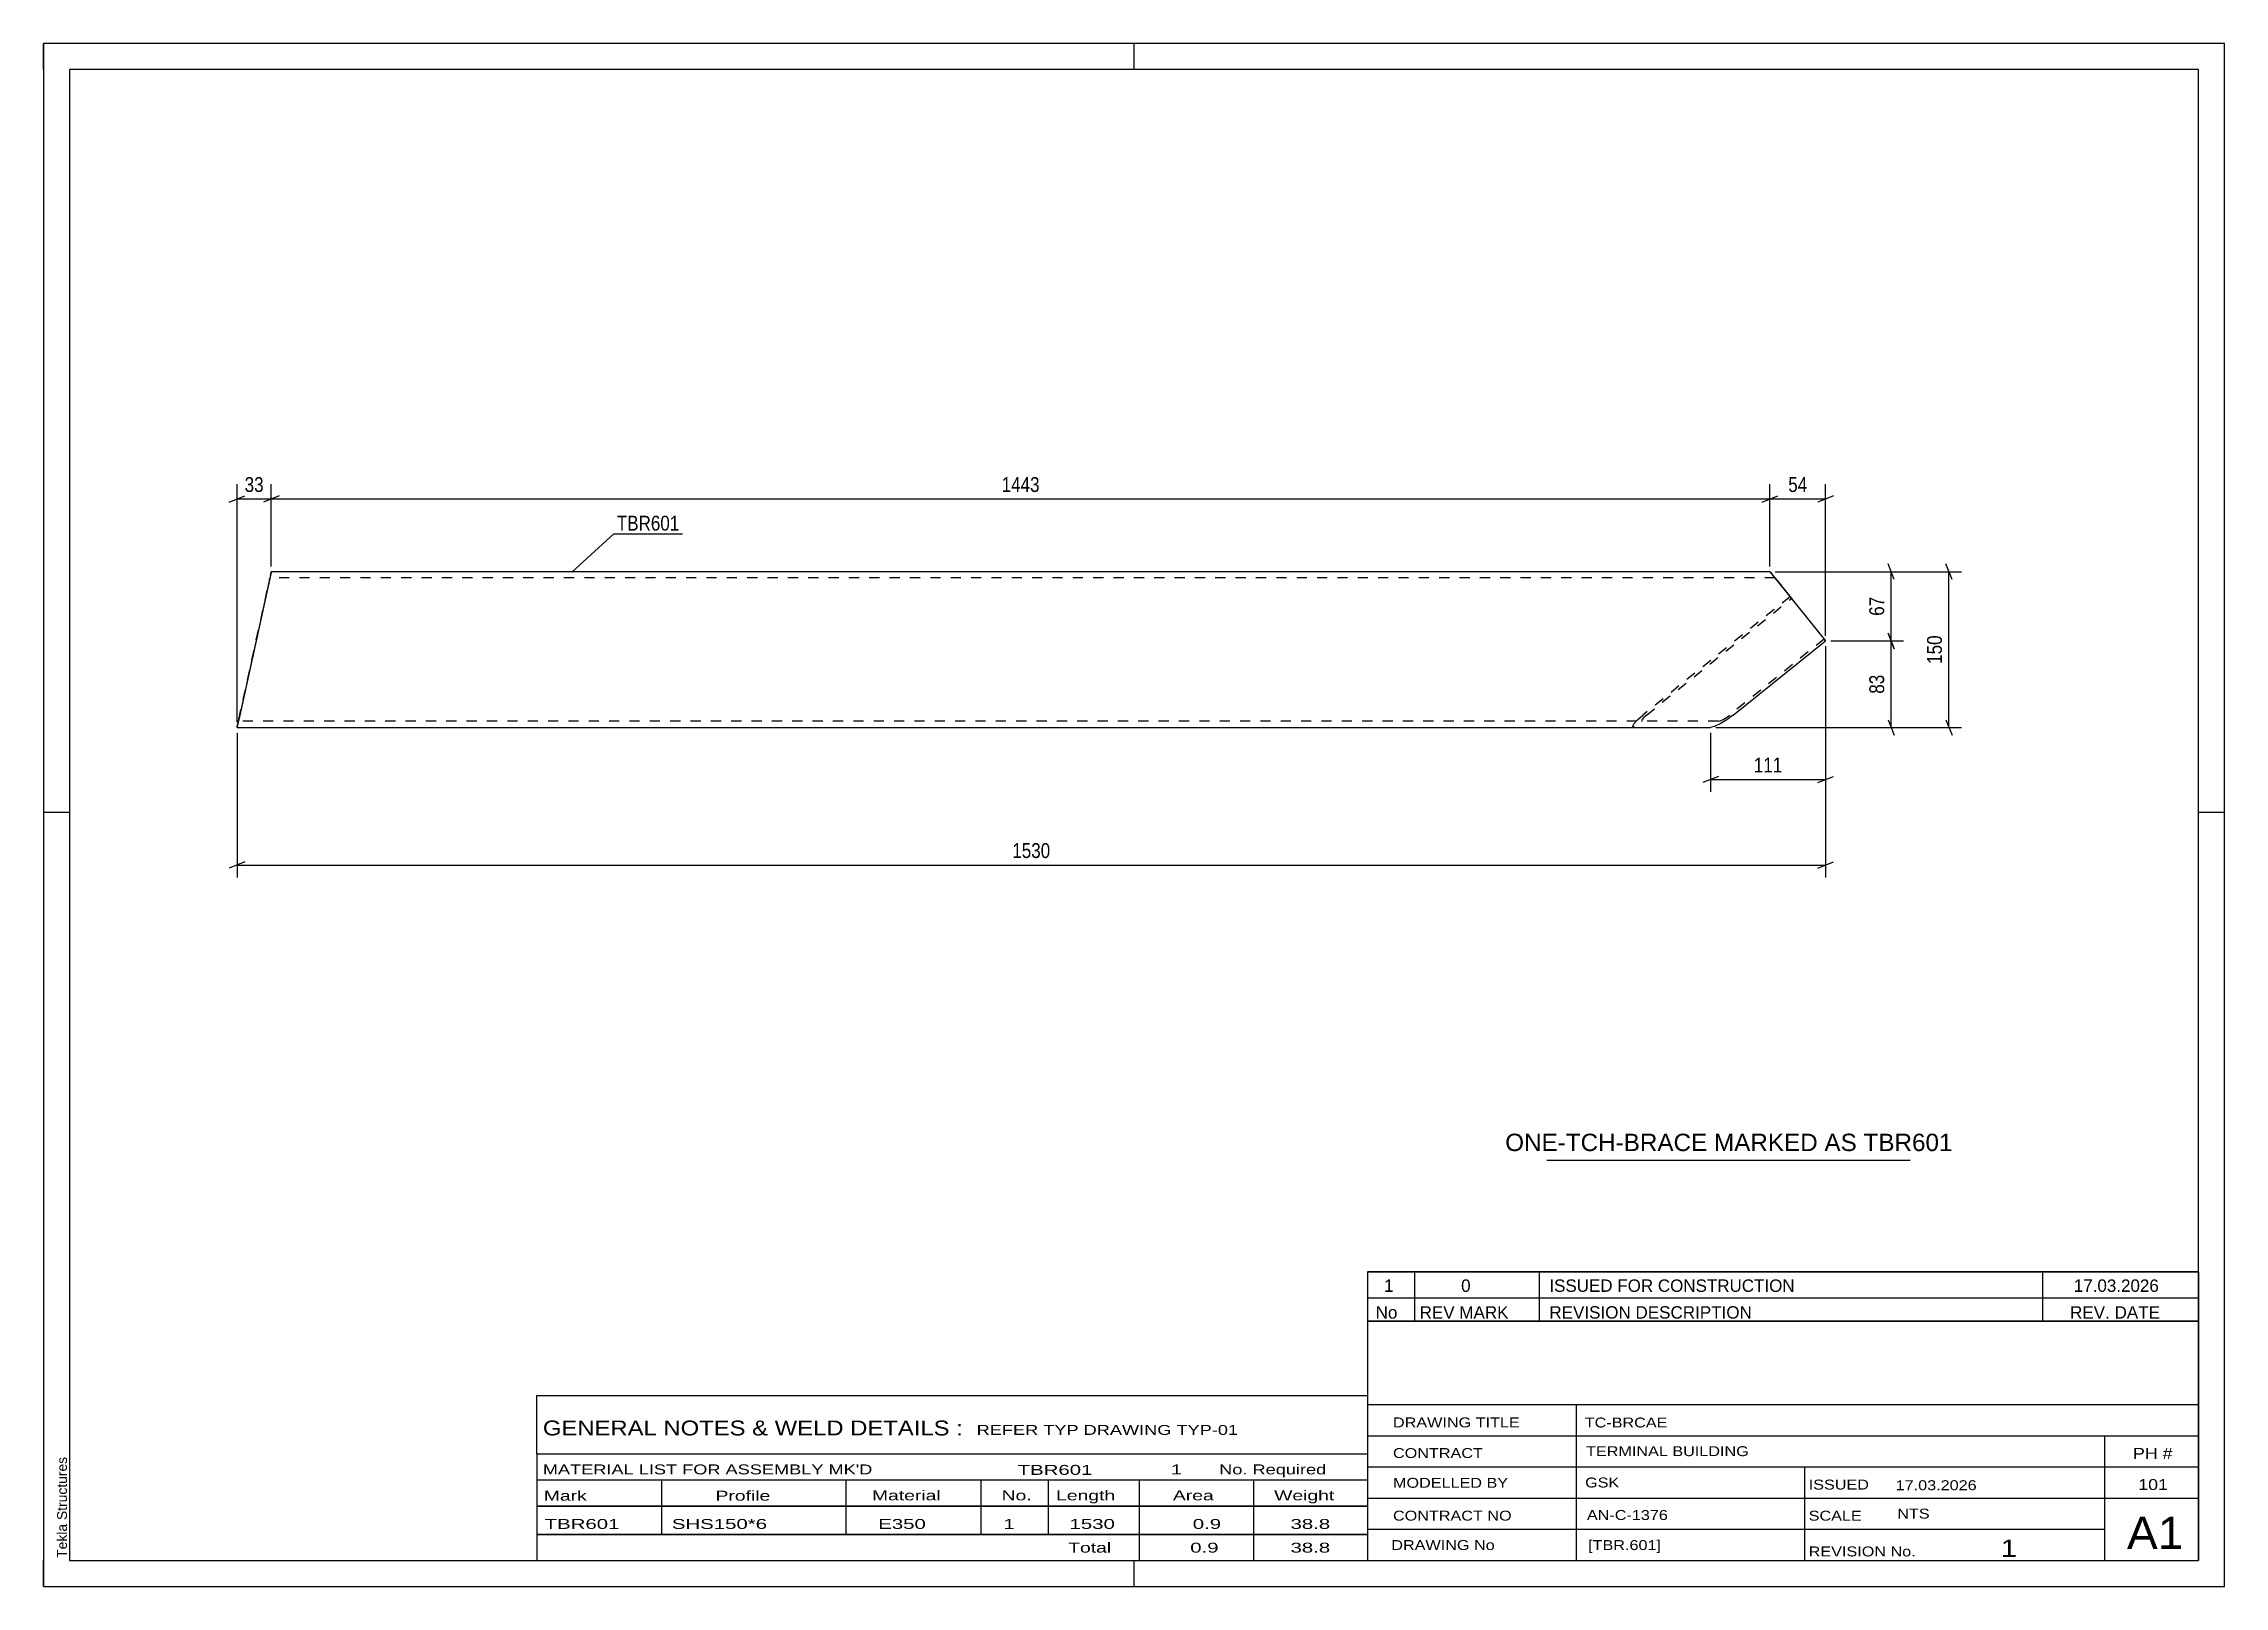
# Model space of a CAD drawing. Header units: millimetres. Extents: x 0 to 420, y 0 to 297.
import ezdxf

# ---------------------------------------------------------------- set-up
doc = ezdxf.new("R2010")
doc.units = ezdxf.units.MM
doc.linetypes.add('DXK_LINE_DOT2', pattern=[3.9198, 1.9599, -1.9599])
doc.styles.add('Arial', font='ARIAL.TTF', dxfattribs={"height": 0.2})
doc.styles.add('Arial Narrow', font='ARIALN.TTF', dxfattribs={"height": 0.2})

# ---------------------------------------------------------------- blocks, each defined once
blk = doc.blocks.new('Unknown-585400127-1162')
at = {"color": 5, "linetype": 'Continuous'}
for p, q in [((420, 297), (0, 297)), ((0, 297), (0, 0)), ((0, 292), (0, 297)), ((210, 292), (210, 297)), ((420, 0), (420, 297)), ((415, 292), (5, 292)), ((5, 292), (5, 5)), ((415, 5), (415, 292)), ((5, 149), (0, 149)), ((420, 149), (415, 149)), ((0, 0), (0, 5)), ((5, 5), (415, 5)), ((210, 0), (210, 5)), ((0, 0), (420, 0))]:
    blk.add_line(p, q, dxfattribs=at)
at = {"color": 174, "linetype": 'Continuous', "style": 'Arial'}
blk.add_text('Tekla Structures', height=1.9102, rotation=90, dxfattribs=at).set_placement((4.5, 5.5))
blk = doc.blocks.new('Part-585400127-1727 - 1723')
at = {"color": 7, "linetype": 'DXK_LINE_DOT2'}
for p, q in [((43.7, 194.63), (37.4, 166.04)), ((43.57, 194.05), (37.51, 166.54)), ((37.59, 166.89), (43.59, 194.14)), ((43.57, 194.05), (43.59, 194.14)), ((43.59, 194.14), (43.59, 194.14)), ((333.45, 194.14), (43.59, 194.14)), ((43.81, 195.16), (43.7, 194.63)), ((43.85, 195.34), (43.81, 195.16)), ((43.85, 195.34), (43.85, 195.34)), ((332.48, 195.34), (336.35, 190.53)), ((332.48, 195.34), (332.48, 195.34)), ((333.45, 194.14), (333.45, 194.14)), ((333.45, 194.14), (342.91, 182.36)), ((333.52, 194.05), (333.45, 194.14)), ((333.52, 194.05), (336.62, 190.19)), ((336.35, 190.53), (307.99, 167.74)), ((308.69, 167.74), (336.62, 190.19)), ((336.62, 190.19), (336.35, 190.53)), ((342.91, 182.36), (324.73, 167.74)), ((343.19, 182.02), (342.91, 182.36)), ((37.29, 165.52), (37.25, 165.34)), ((37.25, 165.34), (37.25, 165.34)), ((37.4, 166.04), (37.29, 165.52)), ((37.51, 166.54), (37.53, 166.63)), ((322.54, 166.54), (37.51, 166.54)), ((37.53, 166.63), (37.59, 166.89)), ((306.1, 165.52), (306.29, 166.04)), ((306.4, 165.34), (306.1, 165.52)), ((306.29, 166.04), (306.96, 166.82)), ((306.96, 166.82), (307.99, 167.74)), ((307.84, 166.89), (307.74, 166.63)), ((307.74, 166.63), (307.9, 166.54)), ((308.17, 167.28), (307.84, 166.89)), ((308.69, 167.74), (308.17, 167.28)), ((322.54, 166.54), (322.92, 166.63)), ((322.92, 166.63), (323.47, 166.89)), ((323.47, 166.89), (324.1, 167.28)), ((324.1, 167.28), (324.73, 167.74))]:
    blk.add_line(p, q, dxfattribs=at)
at = {"color": 2, "linetype": 'Continuous'}
for p, q in [((43.7, 194.63), (37.57, 166.82)), ((43.7, 194.63), (43.81, 195.16)), ((43.81, 195.16), (43.85, 195.34)), ((43.85, 195.34), (43.85, 195.34)), ((332.48, 195.34), (43.85, 195.34)), ((332.48, 195.34), (332.48, 195.34)), ((332.48, 195.34), (332.63, 195.16)), ((332.63, 195.16), (333.05, 194.63)), ((333.05, 194.63), (343.19, 182.02)), ((325.42, 167.74), (343.19, 182.02)), ((37.25, 165.34), (37.29, 165.52)), ((37.25, 165.34), (321.04, 165.34)), ((37.29, 165.52), (37.4, 166.04)), ((37.4, 166.04), (37.57, 166.82)), ((321.81, 165.52), (321.04, 165.34)), ((322.91, 166.04), (321.81, 165.52)), ((324.18, 166.82), (322.91, 166.04)), ((325.42, 167.74), (324.18, 166.82))]:
    blk.add_line(p, q, dxfattribs=at)
blk = doc.blocks.new('StraightDimension-585400127-1984 - 1723')
at = {"color": 7, "linetype": 'Continuous'}
for p, q in [((332.48, 196.34), (332.48, 212.19)), ((343.19, 183.02), (343.19, 212.19)), ((330.98, 208.74), (333.98, 209.94)), ((332.48, 209.34), (343.19, 209.34)), ((344.69, 209.94), (341.69, 208.74))]:
    blk.add_line(p, q, dxfattribs=at)
at = {"color": 0}
blk.add_wipeout([(340.26, 210.09), (340.26, 214.29), (335.41, 214.29), (335.41, 210.09)], dxfattribs=at)
at = {"color": 3, "style": 'Arial Narrow'}
blk.add_text('54', height=2.863, dxfattribs=at).set_placement((336.01, 210.69))
blk = doc.blocks.new('StraightDimension-585400127-1768 - 1723')
at = {"color": 7, "linetype": 'Continuous'}
for p, q in [((343.19, 181.02), (343.19, 136.47)), ((37.25, 164.34), (37.25, 136.47)), ((38.75, 139.47), (35.75, 138.27)), ((37.25, 138.87), (343.19, 138.87)), ((341.69, 138.27), (344.69, 139.47))]:
    blk.add_line(p, q, dxfattribs=at)
at = {"color": 0}
blk.add_wipeout([(194.47, 139.62), (194.47, 143.82), (185.96, 143.82), (185.96, 139.62)], dxfattribs=at)
at = {"color": 3, "style": 'Arial Narrow'}
blk.add_text('1530', height=2.863, dxfattribs=at).set_placement((186.56, 140.22))
blk = doc.blocks.new('StraightDimension-585400127-1957 - 1723')
at = {"color": 7, "linetype": 'Continuous'}
for p, q in [((333.48, 195.34), (358.23, 195.34)), ((356.43, 193.84), (355.23, 196.84)), ((355.83, 182.02), (355.83, 195.34)), ((344.19, 182.02), (358.23, 182.02)), ((355.23, 183.52), (356.43, 180.52))]:
    blk.add_line(p, q, dxfattribs=at)
at = {"color": 0}
blk.add_wipeout([(355.08, 191.11), (350.88, 191.11), (350.88, 186.25), (355.08, 186.25)], dxfattribs=at)
at = {"color": 3, "style": 'Arial Narrow'}
blk.add_text('67', height=2.863, rotation=90.0002, dxfattribs=at).set_placement((354.48, 186.85))
blk = doc.blocks.new('StraightDimension-585400127-1958 - 1723')
at = {"color": 7, "linetype": 'Continuous'}
for p, q in [((344.19, 182.02), (358.23, 182.02)), ((356.43, 180.52), (355.23, 183.52)), ((355.83, 165.34), (355.83, 182.02)), ((322.04, 165.34), (358.23, 165.34)), ((355.23, 166.84), (356.43, 163.84))]:
    blk.add_line(p, q, dxfattribs=at)
at = {"color": 0}
blk.add_wipeout([(355.08, 176.11), (350.88, 176.11), (350.88, 171.25), (355.08, 171.25)], dxfattribs=at)
at = {"color": 3, "style": 'Arial Narrow'}
blk.add_text('83', height=2.863, rotation=90.0002, dxfattribs=at).set_placement((354.48, 171.85))
blk = doc.blocks.new('StraightDimension-585400127-1985 - 1723')
at = {"color": 7, "linetype": 'Continuous'}
for p, q in [((43.85, 196.34), (43.85, 212.19)), ((332.48, 196.34), (332.48, 212.19)), ((45.35, 209.94), (42.35, 208.74)), ((43.85, 209.34), (332.48, 209.34)), ((330.98, 208.74), (333.98, 209.94))]:
    blk.add_line(p, q, dxfattribs=at)
at = {"color": 0}
blk.add_wipeout([(192.42, 210.09), (192.42, 214.29), (183.91, 214.29), (183.91, 210.09)], dxfattribs=at)
at = {"color": 3, "style": 'Arial Narrow'}
blk.add_text('1443', height=2.863, dxfattribs=at).set_placement((184.51, 210.69))
blk = doc.blocks.new('StraightDimension-585400127-1986 - 1723')
at = {"color": 7, "linetype": 'Continuous'}
for p, q in [((37.25, 166.34), (37.25, 212.19)), ((43.85, 196.34), (43.85, 212.19)), ((35.75, 208.74), (38.75, 209.94)), ((37.25, 209.34), (43.85, 209.34)), ((45.35, 209.94), (42.35, 208.74))]:
    blk.add_line(p, q, dxfattribs=at)
at = {"color": 0}
blk.add_wipeout([(42.98, 210.09), (42.98, 214.29), (38.12, 214.29), (38.12, 210.09)], dxfattribs=at)
at = {"color": 3, "style": 'Arial Narrow'}
blk.add_text('33', height=2.863, dxfattribs=at).set_placement((38.72, 210.69))
blk = doc.blocks.new('StraightDimension-585400127-2028 - 1723')
at = {"color": 7, "linetype": 'Continuous'}
for p, q in [((343.19, 181.02), (343.19, 152.94)), ((321.04, 164.34), (321.04, 152.94)), ((322.54, 155.94), (319.54, 154.74)), ((341.69, 154.74), (344.69, 155.94)), ((321.04, 155.34), (343.19, 155.34))]:
    blk.add_line(p, q, dxfattribs=at)
at = {"color": 0}
blk.add_wipeout([(335.46, 156.09), (335.46, 160.29), (328.77, 160.29), (328.77, 156.09)], dxfattribs=at)
at = {"color": 3, "style": 'Arial Narrow'}
blk.add_text('111', height=2.863, dxfattribs=at).set_placement((329.37, 156.69))
blk = doc.blocks.new('StraightDimension-585400127-2037 - 1723')
at = {"color": 7, "linetype": 'Continuous'}
for p, q in [((333.48, 195.34), (369.35, 195.34)), ((367.55, 193.84), (366.35, 196.84)), ((366.95, 165.34), (366.95, 195.34)), ((322.04, 165.34), (369.35, 165.34)), ((366.35, 166.84), (367.55, 163.84))]:
    blk.add_line(p, q, dxfattribs=at)
at = {"color": 0}
blk.add_wipeout([(366.2, 183.68), (362, 183.68), (362, 177), (366.2, 177)], dxfattribs=at)
at = {"color": 3, "style": 'Arial Narrow'}
blk.add_text('150', height=2.863, rotation=90.0002, dxfattribs=at).set_placement((365.6, 177.6))
blk = doc.blocks.new('Unknown-585400127-2089')
at = {"color": 7, "linetype": 'Continuous'}
for p, q in [((255, 51.05), (255, 5)), ((255, 51.05), (415, 51.05)), ((415, 51), (415, 5)), ((255, 35), (415, 35)), ((295.14, 35), (295.14, 5)), ((255, 29), (415, 29)), ((397, 5.05), (397, 29.05)), ((255, 23), (415, 23)), ((339.14, 23), (339.14, 5)), ((255, 17), (415, 17)), ((255, 11), (397, 11)), ((255, 5), (415, 5))]:
    blk.add_line(p, q, dxfattribs=at)
at = {"color": 7, "style": 'Arial Narrow'}
for s, height, width, p in [('DRAWING TITLE', 1.9089, 1.425378, (259.88, 30.61)), ('TC-BRCAE', 1.909, 1.425378, (296.81, 30.59)), ('CONTRACT', 1.909, 1.425378, (259.88, 24.71)), ('TERMINAL BUILDING', 1.9089, 1.425378, (297.06, 25.07)), ('MODELLED BY', 1.9089, 1.425378, (259.88, 18.98)), ('GSK', 1.909, 1.425378, (296.88, 19.04)), ('ISSUED', 1.909, 1.425378, (339.94, 18.64)), ('17.03.2026', 1.909, 1.425378, (356.69, 18.52)), ('CONTRACT NO', 1.9089, 1.425378, (259.88, 12.66)), ('AN-C-1376', 1.909, 1.425378, (297.23, 12.78)), ('SCALE', 1.909, 1.425378, (339.94, 12.65)), ('A1', 6.204, 1.25, (401.24, 7.2)), ('DRAWING No', 1.909, 1.425378, (259.56, 7)), ('[TBR.601]', 1.909, 1.425378, (297.46, 6.99)), ('1', 3.34, 1.5, (376.91, 5.68)), ('REVISION No.', 1.9089, 1.425378, (339.94, 5.77))]:
    blk.add_text(s, height=height, dxfattribs=dict(at, width=width)).set_placement(p)
at = {"color": 7, "linetype": 'Continuous', "style": 'Arial Narrow'}
for s, height, width, p in [('PH #', 2.1, 1.42538, (402.4, 24.55)), ('101', 2.1, 1.42538, (403.41, 18.55)), ('NTS', 1.909, 1.425378, (357, 13.05))]:
    blk.add_text(s, height=height, dxfattribs=dict(at, width=width)).set_placement(p)
blk = doc.blocks.new('Unknown-585400127-2090')
at = {"color": 7, "linetype": 'Continuous'}
for p, q in [((255, 60.55), (415, 60.55)), ((415, 60.55), (255, 60.55)), ((255, 60.55), (255, 55.55)), ((264, 60.55), (264, 55.55)), ((288, 60.55), (288, 55.55)), ((385, 60.55), (385, 55.55)), ((415, 60.55), (415, 55.55)), ((255, 55.55), (415, 55.55)), ((255, 55.55), (255, 51.05)), ((255, 55.55), (415, 55.55)), ((264, 55.55), (264, 51.05)), ((288, 55.55), (288, 51.05)), ((385, 55.55), (385, 51.05)), ((415, 55.55), (415, 51.05)), ((415, 51.05), (255, 51.05))]:
    blk.add_line(p, q, dxfattribs=at)
at = {"color": 7, "linetype": 'Continuous', "style": 'Arial Narrow'}
for s, height, width, p in [('1', 2.39, 1.196471, (258.16, 56.7)), ('0', 2.39, 1.196471, (273, 56.7)), ('ISSUED FOR CONSTRUCTION', 2.3861, 1.196471, (290, 56.7)), ('17.03.2026', 2.386, 1.196471, (391, 56.7)), ('No', 2.386, 1.2, (256.54, 51.55)), ('REV MARK', 2.386, 1.2, (265, 51.55)), ('REVISION DESCRIPTION', 2.3861, 1.2, (290, 51.55)), ('REV. DATE', 2.386, 1.2, (390.28, 51.55))]:
    blk.add_text(s, height=height, dxfattribs=dict(at, width=width)).set_placement(p)
blk = doc.blocks.new('Unknown-585400127-2091')
at = {"color": 7, "linetype": 'Continuous'}
for p, q in [((95, 36.75), (255, 36.75)), ((95, 25.5), (95, 36.75)), ((255, 36.75), (255, 25.5)), ((95, 25.5), (255, 25.5)), ((95, 25.5), (95, 20.5)), ((255, 25.5), (255, 20.5)), ((95, 20.5), (255, 20.5)), ((95, 20.5), (95, 15.5)), ((119, 20.5), (119, 15.5)), ((154.5, 20.5), (154.5, 15.5)), ((180.5, 20.5), (180.5, 15.5)), ((193.5, 20.5), (193.5, 15.5)), ((211, 20.5), (211, 15.5)), ((233, 20.5), (233, 15.5)), ((255, 20.5), (255, 15.5)), ((95, 15.5), (255, 15.5)), ((95, 15.45), (95, 10.05)), ((95, 15.45), (255, 15.45)), ((119, 15.5), (119, 10)), ((154.5, 15.5), (154.5, 10)), ((180.5, 15.5), (180.5, 10)), ((193.5, 15.5), (193.5, 10)), ((211, 15.5), (211, 10)), ((233, 15.5), (233, 10)), ((255, 15.45), (255, 10.05)), ((95, 10.05), (255, 10.05)), ((95, 10), (255, 10)), ((95, 10), (95, 5)), ((211, 10), (211, 5)), ((233, 10), (233, 5)), ((255, 10), (255, 5)), ((95, 5), (255, 5))]:
    blk.add_line(p, q, dxfattribs=at)
at = {"color": 7, "style": 'Arial Narrow'}
for s, height, width, p in [('GENERAL NOTES & WELD DETAILS :', 2.8633, 1.4, (96.15, 29.06)), ('REFER TYP DRAWING TYP-01', 1.9089, 1.6, (179.7, 29.16)), ("MATERIAL LIST FOR ASSEMBLY MK'D", 1.9089, 1.6, (96.15, 21.56)), ('TBR601', 1.909, 1.794707, (187.59, 21.47)), ('1', 1.91, 1.794707, (217.08, 21.56)), ('No. Required', 1.9089, 1.6, (226.41, 21.56)), ('Mark', 1.909, 1.7, (96.34, 16.5)), ('Profile', 1.909, 1.7, (129.41, 16.5)), ('Material', 1.909, 1.7, (159.54, 16.56)), ('No.', 1.909, 1.7, (184.5, 16.56)), ('Length', 1.909, 1.7, (195, 16.56)), ('Area', 1.909, 1.7, (217.5, 16.56)), ('Weight', 1.909, 1.7, (237, 16.56))]:
    blk.add_text(s, height=height, dxfattribs=dict(at, width=width)).set_placement(p)
at = {"color": 7, "linetype": 'Continuous', "style": 'Arial Narrow'}
for s, height, width, p in [('TBR601', 1.909, 1.794707, (96.5, 11.06)), ('SHS150*6', 1.909, 1.794707, (121, 11.06)), ('E350', 1.909, 1.794707, (160.74, 11.06)), ('1', 1.91, 1.794707, (184.86, 11.06)), ('1530', 1.909, 1.794707, (197.58, 11.06)), ('0.9', 1.909, 1.794707, (221.32, 11.06)), ('38.8', 1.909, 1.794707, (240.14, 11.06)), ('Total', 1.909, 1.7, (197.33, 6.5)), ('0.9', 1.909, 1.794707, (220.83, 6.5)), ('38.8', 1.909, 1.794707, (240.14, 6.5))]:
    blk.add_text(s, height=height, dxfattribs=dict(at, width=width)).set_placement(p)
blk = doc.blocks.new('Unknown-585400127-2092')
at = {"color": 7, "linetype": 'Continuous'}
blk.add_line((289.5, 82.05), (359.5, 82.05), dxfattribs=at)
at = {"color": 7, "style": 'Arial'}
blk.add_text('ONE-TCH-BRACE MARKED AS TBR601', height=3.3428, dxfattribs=at).set_placement((281.49, 83.8))
blk = doc.blocks.new('Mark-585400127-1760 - 1723')
at = {"color": 0}
blk.add_wipeout([(122.44, 203.25), (122.44, 206.25), (110.39, 206.25), (110.39, 203.25)], dxfattribs=at)
blk.add_wipeout([(122.44, 203.25), (122.44, 206.25), (110.39, 206.25), (110.39, 203.25)], dxfattribs=at)
at = {"color": 30, "linetype": 'Continuous'}
for p, q in [((101.74, 195.24), (109.79, 202.65)), ((109.79, 202.65), (123.04, 202.65))]:
    blk.add_line(p, q, dxfattribs=at)
at = {"color": 3, "style": 'Arial Narrow'}
blk.add_text('TBR601', height=2.863, dxfattribs=at).set_placement((110.39, 203.25))

msp = doc.modelspace()

# ---------------------------------------------------------------- block references
for name in ['Unknown-585400127-1162', 'Part-585400127-1727 - 1723', 'Unknown-585400127-2092', 'Unknown-585400127-2090', 'Unknown-585400127-2089', 'Unknown-585400127-2091']:
    msp.add_blockref(name, (0, 0))

# ---------------------------------------------------------------- next in the draw order: block references
msp.add_blockref('StraightDimension-585400127-1984 - 1723', (0, 0))

# ---------------------------------------------------------------- next in the draw order: block references
msp.add_blockref('StraightDimension-585400127-1768 - 1723', (0, 0))

# ---------------------------------------------------------------- next in the draw order: block references
msp.add_blockref('StraightDimension-585400127-1957 - 1723', (0, 0))

# ---------------------------------------------------------------- next in the draw order: block references
for name in ['StraightDimension-585400127-1985 - 1723', 'StraightDimension-585400127-1958 - 1723']:
    msp.add_blockref(name, (0, 0))

# ---------------------------------------------------------------- next in the draw order: block references
for name in ['StraightDimension-585400127-1986 - 1723', 'Mark-585400127-1760 - 1723', 'StraightDimension-585400127-2028 - 1723']:
    msp.add_blockref(name, (0, 0))

# ---------------------------------------------------------------- next in the draw order: block references
msp.add_blockref('StraightDimension-585400127-2037 - 1723', (0, 0))

doc.saveas('drawing.dxf')
